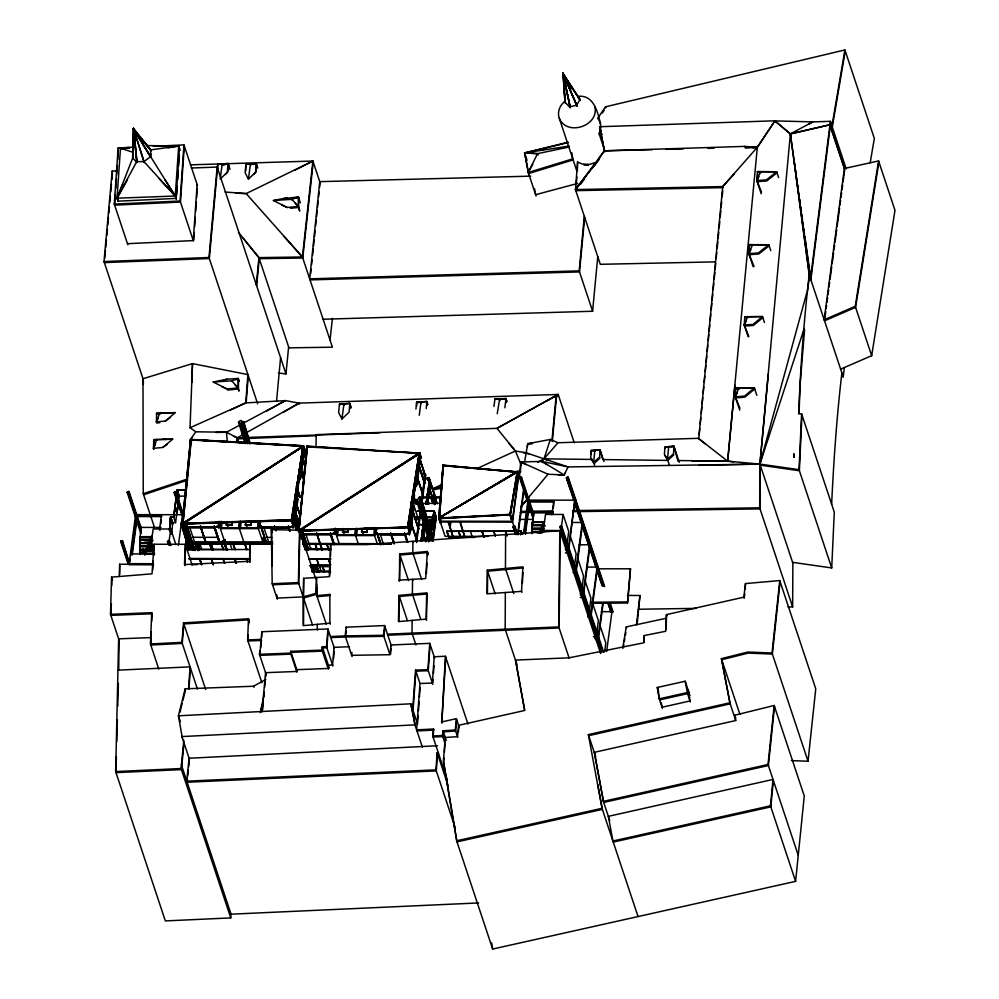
<?xml version="1.0" encoding="UTF-8"?>
<svg xmlns="http://www.w3.org/2000/svg" width="999" height="999" viewBox="0 0 999 999"><rect width="100%" height="100%" fill="white"/><g stroke="black" fill="none" stroke-linecap="round" stroke-linejoin="round"><path stroke-width="1.5" d="M179.42 148.177L176.049 198.401L118.032 201.174L117.033 198.189L132.667 158.042L133.429 128.384L150.712 149.875L150.612 156.643L175.25 196.016L176.398 199.463M433.691 525.611L433.703 516.333M433.828 525.324L433.828 517.594M434.028 525.861L434.028 519.68M434.34 526.698L434.353 517.432M434.94 525.224L434.94 517.494M435.152 504.133L434.965 497.402M435.264 523.926L435.277 517.744M435.289 503.833L435.289 497.652M438.698 518.256L439.435 518.256L438.698 518.256L443.094 465.272L439.473 518.256L438.748 518.256L440.896 523.239M440.634 523.326L438.873 518.044L510.114 514.323L510.102 515.047L517.182 471.715L517.894 471.903L439.123 517.957M191.471 548.276L191.496 544.043M192.083 548.276L192.095 544.055M192.32 546.878L192.332 544.055M192.432 544.055L192.42 548.276L198.888 543.668M505.344 592.519L505.169 629.208L516.995 664.722M600.674 653.583L559.815 530.731L505.606 534.615L505.457 568.468L513.823 593.631M787.974 607.005L792.644 606.93L759.677 507.817L759.902 464.085L790.371 133.903L774.874 120.804L599.575 126.723L604.657 151.873L599.924 127.785M792.644 606.93L792.869 563.186L759.902 464.085L768.331 374.038M478.633 902.934L230.956 914.185L230.757 917.906L165.347 920.916L115.659 771.565L118.656 638.848L150.699 637.587M118.744 669.705L119.006 639.909M238.524 379.508L238.449 388.973L227.422 390.06M298.726 198.002L298.639 207.467L290.384 208.279M412.137 620.379L412.013 633.129L415.946 644.967M521.553 591.358L522.877 566.845L487.287 570.167L487.062 593.831L521.553 591.358L521.903 592.419M487.425 593.418L487.649 571.228L523.226 567.907M569.105 658.004L558.766 626.922L559.815 530.731M560.164 531.793L559.128 627.984L387.849 635.214M409.665 532.155L407.829 526.773L407.817 527.46L298.788 530.307L298.788 531.031L407.954 527.385L419.867 453.134L307.105 446.178L298.826 530.694L407.854 527.172M315.996 446.953L316.183 434.652L496.99 428.346L558.166 394.455L574.25 442.807M408.254 527.172L407.542 526.997L408.079 527.372M158.204 418.119L156.406 421.953L156.556 413.411L175.212 412.624L165.534 420.954L156.406 421.953L156.756 423.014L159.803 422.689M277.322 599.15L272.203 583.741L271.278 529.67L299.525 530.169L298.389 582.567L312.562 625.187M299.887 531.231L298.738 583.628L272.552 584.802M192.133 565.009L185.24 544.293L154.021 544.243L152.023 573.826L111.563 577.135L110.489 614.323L119.356 640.971M111.376 603.808L110.852 615.384L152.06 613.761L151.761 621.216M111.751 585.726L111.913 578.196M116.371 756.58L116.021 772.627L181.418 769.605L184.016 742.844M427.497 555.556L427.684 552.547L400.025 555.044L399.45 581.243L399.662 553.983L427.335 551.485L428.309 554.445M399.013 595.392L398.439 621.603L426.098 619.118L426.461 620.179L427.035 593.968L426.673 592.907L399.013 595.392L407.38 620.554M398.826 621.116L399.363 596.453L427.035 593.968M426.098 619.118L426.673 592.907M249.762 543.556L249.7 562.375L249.762 543.556L272.952 543.956M137.1 162.675L132.667 158.042L133.429 128.384L139.423 136.975M133.067 157.617L133.367 145.754M117.383 719.804L116.771 741.408M117.77 706.131L118.394 683.341M505.606 534.615L366.758 544.617L330.644 544.555L329.283 576.685L303.684 578.309L303.147 596.903L303.221 625.661L329.907 623.176L330.257 624.238M303.571 625.212L303.684 578.309M326.311 624.275L316.021 593.331L316.483 577.484L316.795 595.654L329.845 594.43L330.194 595.491L317.145 596.715M316.671 584.303L316.383 594.393L303.509 597.964M133.029 153.284L133.354 142.857M191.895 382.23L192.495 363.611L247.939 374.588L245.729 402.909L230.507 410.027M443.131 465.734L443.219 465.059L443.156 465.784L517.519 472.102L443.219 465.109M438.886 517.981L517.32 471.553L438.886 517.981L517.557 471.553L528.096 503.546M799.075 413.386L800.049 385.364L804.57 329.583M831.63 504.358C833.728 460.527 836.737 416.608 841.882 373.027L843.206 376.898L844.367 367.669M119.256 576.398L119.705 564.235L153.197 564.285M119.718 574.425L119.705 564.235M177.135 490.334L185.689 490.072M185.24 544.293L184.49 564.572L249.338 561.301M184.84 565.634L185.602 545.354M271.666 543.643L186.014 543.568L271.641 543.506M300.612 530.781L307.005 550.024L307.205 548.701M417.495 511.101L420.492 510.789M440.759 497.614L419.056 497.465L440.746 497.302M424.4 475.099L424.6 473.676L424.862 475.474L425.724 474.837L424.675 474.488L418.881 455.469M435.801 519.892L429.408 519.767L435.789 519.58M422.427 540.721L431.068 534.727L434.265 511.013L423.439 510.864M434.752 497.415L434.777 496.503M435.052 498.314L435.127 496.128M446.89 531.368L521.091 531.218L521.928 534.49L521.128 531.281L446.753 531.231L448.863 537.325L446.928 531.093M132.667 158.042L133.429 138.474M155.332 444.48L153.434 448.339L153.784 439.635L172.665 439.21L162.725 447.465L153.434 448.339L153.796 449.4L153.784 439.635L172.665 439.21M379.67 432.817L237.225 437.812L226.461 432.242L195.841 431.793L190.035 427.734L192.495 363.611L142.994 378.733L143.257 493.706L154.508 527.522M158.829 669.143L150.449 643.98L151.698 612.699L110.489 614.323M151.349 631.643L150.812 645.042L182.255 643.406L183.878 623.963L248.851 619.855L248.664 624.375M261.9 682.841L247.627 639.922L248.501 618.793L183.529 622.901L181.905 642.345L197.44 689.048M248.227 634.939L247.977 640.983L261.626 640.446M329.707 576.211L330.157 565.509M330.544 556.331L330.644 544.555M189.972 451.448L190.509 439.398L195.841 431.793M666.196 629.308L666.47 614.622L743.855 597.165L745.479 583.566L779.744 580.581L815.758 688.823L808.029 761.25L791.408 760.589M792.582 562.337L831.717 567.944L799.025 469.667L801.598 413.886L798.676 413.886C800.486 367.432 803.858 320.929 809.19 274.762L790.371 133.903L774.912 120.891L757.329 147.278L722.702 186.576L698.688 439.385M801.947 414.947L799.375 470.741L760.251 465.147L760.027 508.878L573.239 511.688M831.717 567.944L834.29 512.15L801.598 413.886M133.342 138.549L132.68 152.223L120.492 148.189L117.033 198.189L118.357 201.011L117.033 198.189L122.752 184.228M756.842 395.304L754.382 387.924L735.726 388.236L735.314 396.865L739.722 410.139M594.892 450L593.668 462.487L590.721 457.617L591.196 450.561L600.012 449.7L599.637 457.08L593.668 462.487L594.642 465.422M265.684 541.87L224.738 541.845L224.85 539.71M263.861 538.598L263.237 543.244L225.187 543.181L225.299 541.033M522.402 583.229L522.976 572.502M427.335 551.485L425.674 578.533L399.101 580.182M426.386 573.588L427.035 563.074M445.754 657.317L441.758 723.076L445.404 656.256L434.203 656.743L432.355 683.029L419.992 683.516L416.633 729.869L433.529 729.008L433.391 734.253M591.358 454.445L591.196 450.561L600.012 449.7L603.908 461.426M666.92 615.684L666.47 614.622L665.709 631.268L644.243 635.551L643.768 642.819L569.043 657.817L515.447 660.089L524.625 710.489L458.566 725.336L457.517 736.675L445.267 737.487L443.369 761.325L456.655 840.808L492.669 949.05L795.604 881.355L804.27 795.991L774.163 705.481L734.789 715.222L735.739 720.541L594.255 752.347L603.359 801.373L609.79 820.703M644.218 642.419L644.243 635.551M744.779 323.326L744.592 326.086L753.371 325.449L762.861 317.657M118.032 201.174L118.232 198.127M176.698 194.892L177.322 185.764M177.722 179.683L178.346 170.542M178.646 165.984L179.37 155.332M152.685 570.217L153.322 560.864M153.734 554.645L154.021 544.243M444.018 757.979L443.718 762.387L457.018 841.87L602.385 809.377L597.814 784.702M444.405 752.097L445.005 743.281M770.753 250.587L768.818 244.755L749.412 244.63L748.813 253.609L753.184 266.745M778.621 177.622L776.673 171.753L757.442 171.641L756.842 180.557L761.226 193.769M757.692 174.188L757.192 181.618L766.695 180.956L777.022 172.815M127.822 244.743L114.286 204.083L118.119 147.977L128.834 147.477M115.372 194.53L114.648 205.145L180.457 202.06L184.291 145.954M115.784 188.474L116.408 179.37M116.721 174.825L117.333 165.722M117.757 159.653L118.369 150.562M135.777 131.843L133.791 129.445L136.738 161.613L117.033 198.189L175.25 196.016L178.696 146.004L146.94 145.579M193.369 240.846L180.107 200.999L183.941 144.892L153.334 146.329M197.115 184.49L193.282 240.597L127.46 243.681M193.744 240.135L194.256 232.555M194.668 226.498L195.292 217.395M195.704 211.326L196.328 202.235M196.641 197.677L197.265 188.586M188.599 688.111L190.06 666.87L118.382 670.129M188.948 689.173L190.422 667.931M432.817 684.39L427.909 669.642L429.757 643.356L434.665 658.104M430.107 644.417L428.259 670.704L415.896 671.191L413.049 710.489M432.817 682.542L433.042 679.445M433.466 673.264L434.016 665.534M455.119 827.484L435.951 769.854L437.162 752.697L438.249 752.647M412.699 709.427L415.547 670.129L427.909 669.642M417.545 723.201L418.106 715.471M418.444 710.838L419.118 701.573M419.455 696.94L420.117 687.662M328.346 669.168L322.003 650.099L322.252 646.803L326.473 646.64L332.929 666.058M301.885 539.223L302.235 535.851M303.234 537.35L302.884 541.97L302.747 535.714M303.221 542.245L303.446 539.16M169.53 529.27L170.692 516.62L169.98 529.245M169.443 530.731L170.729 516.658L172.952 523.588M169.768 530.719L170.729 516.658M171.816 533.553L172.652 522.689L175.587 522.564L179.121 496.128L184.803 496.128M190.871 439.398L303.296 445.779L303.609 446.341L190.846 439.697L303.334 445.829L305.095 451.161M190.946 439.273L190.884 439.997L303.334 446.078L190.559 439.61L191.284 439.61L183.017 523.738M271.653 543.818L186.076 543.668L186.338 539.323M186.601 539.435L186.076 543.668M186.363 543.668L186.788 539.298M188.399 546.565L188.162 549.562L250.274 549.5M188.699 547.464L188.474 550.299L186.264 543.381M246.191 402.472L248.289 375.649M303.234 446.266L303.271 446.553M419.43 453.221L421.291 458.116M307.105 446.178L307.08 446.965L307.13 446.278L419.68 453.471L299.026 531.031L419.692 453.396L298.901 530.906L306.768 446.453L307.48 446.578L298.901 530.869L419.418 452.922L298.614 530.432M443.094 465.272L438.873 518.356L509.952 514.747M439.173 518.394L443.181 465.397L517.544 471.803M439.423 518.356L443.394 465.309M519.492 477.41L520.691 461.925L541.982 461.426L568.119 466.933L759.902 464.085L799.025 469.667M520.329 472.277L520.929 464.535M150.837 153.784L150.612 156.643L143.956 161.613L136.738 161.613L133.429 128.384L150.612 156.643L133.791 129.445L136.938 161.164M276.548 401.361L280.582 357.704M296.915 672.152L290.572 653.084L290.709 651.311L322.003 650.099M595.267 162.687L589.497 164.36L582.317 164.011L577.597 162.063L575.449 189.598L600.299 264.31L715.097 261.875M576.273 184.54L576.873 176.898M577.36 170.779L577.597 162.063M230.757 917.906L181.069 768.543L183.804 740.234M225.412 174.488L227.347 172.228L228.072 163.549L217.707 164.236L217.295 168.431M227.822 171.84L228.421 164.598M255.582 172.29L256.293 163.611L245.929 164.311L245.105 172.677L248.439 179.133L255.582 172.29L253.646 174.55M256.056 171.903L256.643 164.673M339.797 405.207L339.448 404.145L349.812 403.446L349.088 412.137L341.945 418.981L338.624 412.512L339.448 404.145L349.812 403.446L351.273 407.842M349.812 408.853L350.162 404.508M426.223 408.641L426.81 401.511L416.62 402.21L415.934 409.066M426.935 405.419L427.16 402.572M326.473 646.64L327.947 628.97L261.8 631.73L259.802 655.369L290.921 654.145L291.059 652.372L322.365 651.161L322.602 647.864L326.823 647.702L328.309 630.032M333.554 658.703L334.166 651.348M107.38 229.495L106.831 235.514M107.78 225L108.441 217.482M143.357 384.465L143.344 379.795L104.008 261.538L112.188 171.091L116.746 170.916M104.77 258.079L105.457 250.562M105.732 247.552L106.418 240.022M108.854 212.962L109.39 206.918M109.803 202.385L110.352 196.341M110.764 191.808L111.438 184.253M111.851 179.72L112.4 173.664M257.655 403.796L208.978 257.492L217.158 167.045L191.308 168.044M266.271 674.837L259.44 654.308L259.877 651.261M261.975 711.862L265.559 672.677L296.678 671.453L296.815 669.68L328.122 668.456L328.359 665.159L332.58 664.997L334.066 647.34L349.513 646.728M262.6 709.914L263.286 702.372M263.836 696.34L264.26 691.82M264.673 687.3L265.222 681.268M265.634 676.748L265.909 673.738M457.742 737.362L455.294 729.994L456.343 718.656L441.396 722.015M456.693 719.717L455.644 731.056L443.394 731.855L442.769 736.6L433.054 737.037M458.391 732.067L458.916 726.398M556.118 396.016L551.96 440.559M552.31 441.62L556.48 397.078L558.516 395.517M323.127 319.243L592.607 311.251L579.158 270.854L584.315 216.246M584.665 217.307L579.52 271.915L310.04 279.907M592.607 311.251L597.752 256.656M691.932 460.914L727.647 461.163L757.329 147.278L774.912 120.891L812.736 121.89L830.394 121.341L846.165 168.781M808.029 761.25L772.027 653.009L779.744 580.581M677.846 460.539L727.647 461.163L734.939 385.289M770.466 805.806L773.014 779.445L608.341 816.345L612.911 841.021L770.466 805.806L795.604 881.355M773.363 780.506L770.816 806.867L613.261 842.082M182.243 523.738L190.509 439.61M182.305 523.613L190.572 439.498L191.421 442.207M182.63 523.738L190.821 439.448L191.483 441.795M182.854 523.613L191.121 439.498M256.293 284.678L258.928 257.63L238.486 232.33M256.643 285.739L259.278 258.691L302.759 258.029L313.236 162.113M278.396 372.977L285.989 373.938L288.624 346.903M298.788 530.307L298.788 530.993L306.768 446.453M307.317 446.453L298.564 530.906M699.138 434.752L699.737 428.571M700.187 423.938L700.786 417.757M701.236 413.124L701.835 406.955M702.122 403.858L702.722 397.677M703.171 393.044L703.771 386.875M704.22 382.242L704.819 376.061M705.269 371.428L705.868 365.247M706.168 362.162L706.768 355.981M707.205 351.348L707.804 345.167M708.254 340.534L708.853 334.365M709.153 331.268L709.752 325.1M710.202 320.467L710.801 314.285M711.251 309.653L711.837 303.471M712.137 300.387L712.737 294.205M713.186 289.573L713.786 283.391M714.235 278.758L714.834 272.59M715.134 269.493L715.734 263.324M716.171 258.691L716.77 252.51M717.22 247.877L717.819 241.696M718.119 238.611L718.718 232.43M719.168 227.797L719.767 221.616M720.217 216.983L720.803 210.814M721.103 207.717L721.703 201.536M722.152 196.903L722.752 190.734M780.094 581.643L772.377 654.07L748.201 653.096L721.74 659.727L730.194 703.87L588.711 735.664M217.507 168.107L209.34 258.554L104.358 262.6M217.794 168.094L217.707 164.236L228.072 163.549L230.032 169.443M245.729 170.954L245.929 164.311L256.293 163.611L257.767 168.044M260.664 647.814L261.263 641.808M261.701 637.3L261.8 631.73M416.695 406.006L416.62 402.21L426.81 401.511L427.797 404.47M679.258 462.337L673.9 446.253L668.706 446.615L667.444 459.328L669.392 465.172M591.808 603.309L627.509 602.996L630.506 568.793L597.752 568.818M627.509 602.996L630.506 568.793M774.163 705.481L768.031 764.472L798.139 854.994M774.512 706.543L768.393 765.534L603.708 802.434L594.617 753.408M187.387 779.183L187.063 782.242L436.301 770.916L437.512 753.758L438.598 753.708M187.7 776.123L188.336 770.004M188.649 766.945L189.286 760.826M310.677 273.726L311.151 269.106M311.626 264.473L312.113 259.852M312.587 255.22L313.224 249.051M313.549 245.966L314.185 239.785M314.51 236.701L315.147 230.532M315.622 225.911L316.258 219.73M316.583 216.646L317.22 210.477M317.532 207.392L318.182 201.224M318.656 196.591L319.131 191.97M319.618 187.337L320.092 182.705M219.455 521.64L218.544 527.572L218.781 521.515M218.257 527.522L219.018 521.466M218.544 527.572L218.856 524.687M218.781 527.522L219.305 521.515M259.091 527.472C259.927 528.696 260.826 519.942 259.703 521.715M259.253 527.597L260.002 521.54M259.528 527.647L259.84 524.762M259.777 527.597L260.289 521.59M292.757 527.534C296.154 512.587 291.271 529.245 293.494 527.534M292.919 527.647L294.118 521.765M293.194 527.697L293.956 521.653M301.523 531.306L301.074 534.477L300.999 531.306M300.799 534.428L301.236 531.256M301.074 534.477L301.386 531.593M313.311 571.703L313.836 567.27L314.523 567.395L314.061 571.703L313.786 567.395L314.523 567.395M313.474 571.828L314.086 567.22M313.911 570.441L314.46 567.519M334.353 534.24C335.627 535.676 333.441 530.257 334.977 528.483M334.603 534.19L335.214 528.434M334.877 534.24L335.502 528.483M334.977 534.49L335.652 528.608M375.449 534.552C376.061 535.139 377.073 527.322 375.961 528.546M375.587 534.265L376.198 528.496M375.724 534.602L376.486 528.558M408.953 534.49C414.473 492.819 409.103 531.743 409.64 534.615M409.115 534.615L409.627 528.608M409.253 534.328L410.489 522.802L409.39 534.665M517.307 471.628L518.831 476.885L519.443 476.673L517.782 471.69L510.389 514.847M517.694 472.24L443.144 465.497M243.144 238.311L258.928 257.63L288.936 347.852L332.417 347.19L302.41 256.968L312.887 161.051L190.522 164.835M330.045 340.047L332.405 318.394M294.156 514.597L295.567 504.458L294.68 516.146M294.156 516.146C293.681 511.101 295.954 509.927 294.68 510.177M294.73 516.021L294.93 510.127M294.43 516.196L295.204 510.177M352.06 656.568L345.179 635.888L346.141 627.185L384.615 625.561L391.496 646.241M346.178 631.143L345.529 636.95L383.866 636.338L384.977 626.623M351.96 652.409L351.636 655.319L389.985 654.707L391.084 644.979L429.657 643.356M411.501 517.395L411.763 511.426L410.626 523.151L411.763 511.413L410.814 517.27L411.563 517.27M411.401 517.145L410.626 523.151M418.731 528.896L413.012 511.813L418.369 528.971M424.825 483.254L419.105 466.171L424.463 483.329M389.91 654.482L383.516 635.277L384.615 625.561M390.497 654.37L391.121 648.826M294.78 510.427C297.927 483.141 297.839 507.504 295.329 504.507M295.067 510.489L297.215 493.344M295.304 510.439L295.854 504.507M410.976 517.395L411.763 511.426M421.166 539.572C423.988 524.925 420.317 542.544 421.903 539.572M421.328 539.697L423.476 522.552L422.115 533.728M421.603 539.747C422.689 536.101 422.602 522.527 423.913 522.752M421.853 539.697L422.402 533.778M504.87 407.779L505.944 398.539L494.942 398.976L493.956 406.418M505.931 402.672L506.293 399.6M295.429 504.77L296.691 493.344M412.187 505.856L411.913 511.788L413.124 500.249L412.137 505.993L412.874 505.993L412.137 505.993M412.05 511.463C415.184 481.943 415.884 483.429 418.968 459.54M411.913 511.788L413.411 500.312M412.15 511.725L412.712 505.856M421.965 534.04L422.777 528.109M422.49 534.04L423.064 528.159M447.09 779.245L432.704 735.976L433.529 729.008M636.463 624.75L639.972 595.504L627.484 595.429M637.1 624.537L639.972 595.504M744.755 593.693L744.205 598.226L743.855 597.165M745.291 589.16L745.479 583.566M296.266 497.777L296.778 493.618M296.241 498.838C296.179 503.971 300.2 463.586 298.027 488.149M296.378 499.213L297.365 493.481M412.287 506.118L412.887 500.312M422.639 528.434L423.476 522.564M423.164 528.434L423.751 522.614M830.306 125.812L810.876 279.695L809.19 274.762L843.206 376.898M296.628 493.481L297.64 487.812M297.24 492.32L298.389 482.417M297.302 493.631L297.927 487.874M413.499 500.586C416.783 487.212 410.502 500.287 413.561 500.449M413.261 500.649C412.375 497.777 415.709 489.56 414.335 489.435M248.439 179.133L250.362 164.448L250.712 165.509M341.945 418.981L343.881 404.295L344.23 405.357M419.243 415.297L420.954 402.297L421.303 403.359M444.867 742.906L442.42 735.539L443.044 730.793L455.294 729.994M129.308 562.137L135.652 514.647L182.492 514.722L178.396 545.367M129.87 561.663L130.282 558.603M130.682 555.531L131.294 550.936M131.918 546.341L132.318 543.281M132.73 540.222L133.342 535.626M133.754 532.554L134.365 527.959M134.778 524.9L135.389 520.304M131.868 553.946L137 515.496L161.401 515.534L161.751 516.595L137.35 516.558L132.218 555.007L131.868 553.946L154.733 553.983M139.848 539.997L139.96 536.913L150.699 536.925L150.587 540.009L139.848 539.997L141.096 527.41L160.976 527.435M140.659 533.516L141.096 527.41M149.038 543.306L139.848 543.294L139.96 540.209L153.047 540.322M139.848 543.294L139.96 540.209M149.038 546.603L139.623 545.953L139.947 543.506L149.151 543.518M139.835 546.59L139.947 543.506M145.966 549.9L139.823 549.887L139.947 546.79L150.762 546.703M139.823 549.887L139.947 546.79M145.954 553.184L139.61 552.547L139.935 550.087L146.066 550.099M139.823 553.184L139.935 550.087M142.57 551.635L142.982 548.563M144.98 551.81L144.855 554.895L144.98 551.81L152.647 551.823M152.36 548.951L146.229 548.938L146.116 552.022M152.073 546.066L147.477 546.066L147.365 549.15M148.102 544.63L147.989 547.714L148.102 544.63L151.174 544.63M150.275 541.321L150.599 538.873L150.812 539.51M151.523 538.449L151.848 536.001L152.06 536.638L139.86 536.7M154.296 554.944L150.999 545.029L153.147 528.971L170.717 528.995L175.886 544.58M159.553 529.383L161.401 515.534M159.902 530.444L160.315 527.36M160.727 524.288L161.338 519.667M169.156 540.684L170.717 528.995M179.42 497.027L177.198 490.109L173.863 516.733L170.692 517.02L173.664 516.958L176.985 490.197L185.739 490.247M173.826 516.82L177.31 490.197M177.66 510.252L178.247 505.844M189.947 526.71L189.81 527.722L214.211 527.772L214.261 526.548M194.942 550.399L195.904 543.369L197.427 547.714M196.054 543.331L195.205 550.524L196.216 543.369M225.187 543.181L220.329 528.571L221.303 521.253M219.018 540.821L218.893 541.833L214.123 527.497M222.19 521.94L221.416 527.734L238.499 527.759L239.273 521.965M232.305 521.553L231.793 525.362L226.436 525.349L226.598 522.277M226.436 525.349L226.935 521.54M224.738 541.845L225.05 539.522M227.572 527.971L227.959 525.074M231.793 525.362L231.955 522.29M240.334 521.278L239.36 528.608L243.768 541.883M241.221 521.965L240.447 527.759L257.517 527.797L258.491 520.554M248.476 521.053L251.161 521.053L250.824 525.387L245.454 525.387L245.617 522.315M245.454 525.387L245.966 521.578M246.603 527.996L246.99 525.099M250.824 525.387L251.161 521.053M264.023 537.387L263.237 543.244L258.379 528.646L259.166 522.777M264.023 526.573L263.973 527.859L288.374 527.897L288.511 526.885M263.386 537.524L262.799 541.908L263.424 537.262M264.186 537.849L263.574 542.457L264.385 542.619L264.797 539.547M288.424 526.685L289.273 530.631M295.155 517.794L297.59 499.537A5.495 4.545 -18.4 0 0 295.879 495.766M295.367 518.431L297.802 500.174A5.495 4.545 -18.4 0 0 294.693 495.741M306.144 533.678L306.006 534.69L330.407 534.727L330.544 533.716M306.643 550.287L307.055 547.215M310.826 547.739L310.689 548.763L305.919 534.428M312.587 572.202L313.399 566.121M313.411 568.269L313.811 565.234M316.533 572.177L316.945 569.105M317.12 568.693L316.708 571.765L318.231 571.765M319.668 565.534L319.53 566.545L330.207 566.57M339.473 544.38L336.526 535.539L337.3 529.682M338.386 528.896L337.612 534.69L354.682 534.727L355.457 528.921M348.501 528.521L347.989 532.317L342.632 532.305L342.794 529.245M342.632 532.305L343.132 528.508M343.768 534.927L344.156 532.03M347.989 532.317L348.151 529.258M356.531 528.246L355.557 535.564L358.491 544.418M357.417 528.933L356.643 534.727L373.713 534.752L374.687 527.509M364.672 528.009L367.357 528.021L367.02 532.355L361.65 532.342L361.813 529.283M361.65 532.342L362.162 528.546M362.799 534.964L363.186 532.067M367.02 532.355L367.357 528.021M377.522 544.455L374.575 535.601L375.162 531.206M380.219 533.541L383.416 544.58M404.607 533.578L406.868 541.758M404.707 533.841L404.57 534.852L380.169 534.815M418.306 520.304L418.718 517.232M416.021 541.433L416.433 538.361M424.026 481.568L424.438 478.496M416.133 541.246L418.768 521.466A5.495 4.545 -18.4 0 0 417.058 517.707M417.345 518.294L419.83 518.144L419.992 512.312M416.458 540.434L417.682 531.218M418.094 528.159L419.53 517.407M421.578 502.06L423.626 486.713M424.038 483.641L425.274 474.425L423.751 474.425M416.571 542.569L420.192 516.283M422.028 502.472L425.724 474.837M422.515 540.971L424.138 528.808A5.495 4.545 -18.4 0 0 419.393 524.15M427.385 504.458L430.232 483.166A5.495 4.545 -18.4 0 0 425.487 478.509M422.927 540.084L424.35 529.445A5.495 4.545 -18.4 0 0 422.639 525.674M427.797 503.583L430.444 483.803A5.495 4.545 -18.4 0 0 427.322 479.37M430.144 536.126L431.543 525.599L427.859 525.374A5.495 4.545 -18.4 0 0 432.167 520.954L432.779 516.396M434.403 504.22L435.214 498.139A5.495 4.545 -18.4 0 0 434.553 495.404M431.93 524.363L432.542 519.755M435.002 501.336L435.614 496.728L434.103 496.728M431.093 534.727L433.916 510.889M435.04 504.033L435.614 496.728M435.252 503.284L436.063 497.14M432.817 540.559L435.976 516.845L416.708 516.82M433.504 538.498L435.089 526.648M435.489 523.676L436.088 519.23M488.111 536.388L445.092 536.313L440.059 521.178L440.459 518.181M440.522 520.479L440.921 517.47M450.112 527.947L450.936 521.79M513.961 526.398L512.275 521.303L518.481 474.812M518.743 475.611L512.537 522.102L440.322 521.977M517.707 533.429L523.513 489.947M517.045 531.555L518.019 534.477L523.863 491.008M520.479 534.49L520.916 531.356M520.566 534.577L521.128 531.281L522.265 534.365M520.741 534.615L521.228 531.356M523.513 533.803L528.009 500.099L574.85 500.187L568.868 548.726M524.475 530.269L524.887 527.21M525.499 522.614L525.911 519.542M526.323 516.483L526.935 511.888M527.547 507.292L527.959 504.233M525.049 533.254L529.37 500.949L553.758 500.986L554.108 502.047L529.72 502.01L525.399 534.315M532.542 523.001L533.466 512.862L553.334 512.899M532.005 524.812L532.33 522.365L543.056 522.377L542.944 525.474L532.005 524.812L542.732 524.837M532.217 525.449L533.728 513.661M544.155 528.646L532.205 528.746L532.317 525.661L545.404 525.774M531.518 532.917L532.917 522.415M539.86 532.055L532.192 532.042L532.317 528.958L541.508 528.971M532.205 528.746L532.317 525.661M531.78 533.703L532.38 529.208M532.192 532.042L532.317 528.958M540.134 532.529L540.459 530.082L543.531 530.082M541.383 529.657L541.72 527.21L541.595 530.294M542.007 528.221L542.345 525.774L542.557 526.411M542.944 525.474L543.269 523.014M543.269 525.349L543.593 522.889L543.806 523.526M551.91 514.835L553.758 500.986M552.472 514.36L552.884 511.276M553.296 508.204L553.908 503.596M561.313 527.597L563.074 514.46L545.504 514.423L543.369 530.481L560.926 530.519M566.97 544.592L568.731 531.443L563.074 514.46M568.506 547.664L574.85 500.187M574.587 565.422L576.148 553.746L570.491 536.763M575.923 569.967L582.267 522.477L571.69 522.465M575.761 575.112L582.629 523.538M582.005 587.724L583.566 576.048L577.909 559.053M583.341 592.27L589.685 544.78M583.703 593.331L590.047 545.841M589.223 611.488L590.983 598.351L585.327 581.356M590.771 614.572L597.115 567.082L586.538 567.07M590.596 619.717L597.464 568.144M596.84 632.33L598.401 620.654L592.744 603.658M602.684 603.171L597.976 638.398L594.954 638.398M598.014 642.02L603.246 602.697M604.645 651.71L605.819 642.944L600.162 625.961M606.63 651.51L611.95 611.688L601.373 611.663M825.748 311.576L824.512 320.829L855.594 307.367L878.92 162M826.173 308.491L826.585 305.394M826.997 302.31L827.609 297.677M828.021 294.593L828.646 289.96M829.058 286.875L829.669 282.242M830.082 279.158L831.73 266.808M832.142 263.724L833.591 252.909M834.003 249.825L834.627 245.192M835.039 242.108L836.687 229.758M837.1 226.673L839.572 208.142M839.984 205.057L840.596 200.424M841.008 197.34L841.633 192.707M842.045 189.623L842.669 184.99M843.081 181.905L844.729 169.555L829.794 124.663L830.394 121.341M297.927 487.874L298.664 482.48M414.16 493.831C413.836 489.935 418.706 472.127 416.62 473.801M414.123 494.83L414.335 489.435M807.017 294.28L809.54 275.824L794.405 162.525M527.335 446.59L527.747 443.693L550.324 439.46L557.991 442.744L698.338 438.311L727.647 461.163L733.578 461.888M298.239 482.767C298.813 469.13 300.786 483.191 298.139 482.467M298.389 482.405L303.221 451.236M298.514 482.829L299.425 477.147M414.96 489.735L415.621 484.103M524.7 461.451L527.747 443.693L532.205 443.556L527.747 443.693M299.588 477.297L298.838 477.297L299.488 473.201M299.275 477.51L299.862 473.576M299.525 477.447C299.862 472.415 301.074 462.212 301.923 461.85M415.784 484.253C415.397 475.499 423.738 440.422 417.507 468.494M415.721 484.415L416.408 478.846M425.774 503.933C427.235 501.273 428.534 482.742 426.848 501.461M425.924 504.083L426.473 501.086M426.211 504.158C435.514 443.281 424.3 518.756 429.033 483.291M426.448 504.083L427.56 495.954M300.262 470.966L301.686 461.913M299.625 472.04L300.362 472.04L301.024 466.683M416.496 479.158L417.207 473.651M426.323 501.461C433.466 459.478 424.612 519.38 427.859 490.796M184.091 523.776L291.983 520.379L303.221 445.929L291.271 520.204C291.021 523.201 294.468 525.249 292.982 525.199M303.521 446.004L291.696 520.591L302.959 446.004M291.658 520.204L303.084 445.829L183.729 522.627M407.467 527.172L419.155 452.959L419.867 453.134L419.155 452.959M407.629 527.335L419.418 452.897M407.929 527.41L419.28 452.797M408.179 527.335L419.705 452.959L421.416 457.917M301.111 467.008L303.509 451.311M417.058 474.026L419.705 458.266M427.41 496.341L428.384 490.796M855.244 306.306L878.571 160.939L844.367 168.494L824.163 319.767L855.244 306.306L871.677 355.681L840.596 369.155M871.677 355.681L894.992 210.327L878.571 160.939M427.947 491.121L429.308 481.843M428.221 491.183L430.045 480.569M304.608 451.161L303.084 445.829M419.13 461.213L419.855 458.429M497.227 413.723L499.562 399.538L505.944 398.539L506.93 401.486M622.714 648.151L626.261 626.91L666.308 618.244M623.314 647.702L623.826 644.667M624.325 641.62L624.837 638.586M625.349 635.551L625.849 632.517M831.942 126.011L844.904 49.95L605.531 106.806L597.689 118.282C601.198 122.565 601.635 128.559 598.988 133.391L604.882 151.086M832.292 127.073L845.254 51.011M870.191 162.775L874.337 138.436L844.904 49.95M510.327 514.46C513.723 528.596 510.077 511.088 509.79 514.872L517.445 471.64L439.023 518.044M510.127 514.922L517.507 471.903M830.144 125.724L830.743 122.402M236.401 442.257L237.225 437.812L242.607 434.802M237.025 441.833L237.575 438.873L243.768 438.623M423.289 495.217L417.657 478.284M417.195 540.859L411.563 523.926M433.191 517.557L432.779 516.458M265.809 679.432L253.546 686.238L185.177 688.823L178.434 715.808L182.243 737.637M179.907 712.374L182.155 703.371M182.904 700.374L185.152 691.383M264.061 695.491L260.314 712.649M260.689 711.188L262.924 702.409M806.655 293.219L759.902 464.085L699.2 465.322M766.82 441.158L768.044 436.663M177.185 490.509L179.246 496.241M419.268 497.677L421.316 503.421L419.405 497.34M417.457 511.201L420.504 511.113M429.607 519.992L435.814 519.73M423.451 511.188L434.265 511.013M446.953 531.543L449.188 538.061M804.22 328.509L759.902 464.085L727.647 461.163M184.191 523.688L291.983 520.379M156.406 421.953L159.653 413.211L175.212 412.624M206.231 543.144L200.424 526.136L205.782 543.281M153.434 448.339L156.868 439.56M302.984 451.311L303.659 451.473M302.759 456.73L302.235 456.73M418.956 463.698L418.431 463.698M430.194 480.731L429.77 480.507M429.295 486.001L428.771 486.001M750.848 249.713L748.813 253.609L758.391 252.934L768.818 244.755L752.534 244.755L748.813 253.609L754.083 266.521M306.193 549.875L308.329 549.875M218.107 527.41L218.843 527.41M300.637 534.303L301.373 534.303M536.076 195.954L528.271 172.502L537.512 153.659L569.492 146.928M746.078 321.341L744.243 325.025L748.164 336.8M737.2 393.044L735.314 396.865L739.947 408.304M558.379 475.049L564.085 474.9L568.119 466.933L525.961 452.747L515.397 451.011L477.385 468.369M298.439 530.694L299.163 530.819M758.853 176.686L756.842 180.557L761.55 192.108M571.79 152.735L572.764 158.829L528.271 172.502L532.704 164.298M564.997 102.248L563.249 74.238L577.122 106.306L576.76 105.245L579.919 99.463L562.899 73.177L564.997 102.248L570.379 107.817L563.249 74.238L579.919 99.463L578.109 97.427M117.033 198.189L127.435 179.783M127.16 492.345L128.359 491.421L129.308 492.345L128.109 493.269L127.16 492.345L135.502 517.432M120.617 541.358L122.527 540.709L122.353 542.02L120.617 541.358L128.259 564.323L129.77 564.323L122.527 540.709M128.434 562.999L128.259 564.323M174.001 492.42L175.924 491.77L175.749 493.081L174.001 492.42L182.367 515.659L183.167 515.384L175.749 493.081M175.2 506.593L177.135 512.425M170.404 518.219L172.527 524.225L170.754 518.094M175.562 522.739L173.664 516.958M169.63 528.346L171.616 534.303M181.818 514.073L181.643 515.384M167.457 541.446L168.644 540.509L169.593 541.446L168.406 542.37L167.457 541.446L168.606 544.892M186.388 525.911L192.02 542.844M192.482 542.682L186.838 525.749M200.012 549.537L197.964 543.406M199.463 558.791L201.398 564.635M209.465 543.593L211.451 549.55M220.092 542.981L214.485 526.173M211.164 558.816L213.112 564.647M221.166 543.618L223.289 549.625L221.516 543.493M222.952 558.716L224.513 563.386M232.879 543.631L235.14 549.6L232.954 543.518M234.59 558.853L236.089 563.349M303.634 446.166L184.141 523.226L291.633 519.817M244.668 543.531L246.703 549.662L244.98 543.656M307.442 446.578L306.755 446.565M260.552 526.036L266.483 543.056L261.001 525.874M302.635 459.428L305.057 466.733M301.011 471.478L304.395 481.63M274.3 526.473L275.312 529.495M296.528 505.069L300.387 516.658M291.571 520.292L291.396 520.417M307.005 550.024L300.836 531.006M300.15 535.689L300.761 535.476L299.101 530.481M302.585 532.867L308.516 549.887L303.034 532.717M316.433 533.154L322.14 550.312M317.183 549.612L315.197 543.656M330.232 533.291L333.604 543.456M316.633 558.878L318.669 564.997M326.561 543.793L328.671 549.8L326.91 543.681M322.265 566.071L324.388 572.09L322.615 565.958M328.334 558.891L330.382 565.022M420.804 458.116L419.518 452.834L419.468 453.521M419.83 453.134L307.055 446.915M376.748 532.991L380.607 544.58M390.497 533.441L393.881 543.593M427.21 477.784L428.171 480.644M428.696 477.772L437.262 503.721M416.221 503.496L413.786 496.203M429.27 488.548L434.627 504.632M404.483 533.266L407.467 542.207M427.547 500.749L428.559 503.758M430.844 497.365L432.879 503.484M424.388 516.945L422.964 512.325M433.454 514.323L435.502 520.442L433.728 514.323M423.164 534.178L425.499 541.633M436.176 516.845L434.19 510.889M432.03 524.575L434.14 530.594L432.38 524.463M431.668 525.724L429.645 519.717M427.01 537.25L428.471 541.633M429.545 533.291L431.531 539.248M430.744 534.802L434.066 510.814M432.929 540.684L430.894 534.552L421.041 541.283M458.454 531.343L460.439 537.3M481.88 531.381L483.866 537.337M519.93 477.147L520.467 478.733L521.665 477.797L519.93 477.147L527.884 501.036L529.083 500.099L528.134 499.175M493.656 531.281L495.217 535.951M511.863 519.655L509.79 514.872M505.369 531.306L506.83 535.676M512.974 526.823L514.173 525.886L515.122 526.823L513.923 527.747L512.974 526.823L515.521 534.44M566.358 477.884L568.281 477.222L567.307 478.808L566.358 477.884L574.725 501.111L575.923 500.187L574.974 499.25M559.815 526.898L561.013 525.973L561.962 526.898L560.764 527.834L559.815 526.898L601.548 652.335M581.193 522.477L582.392 521.553L583.341 522.489L581.43 523.139L574.712 502.972M567.632 548.538L568.181 550.124L569.155 548.538M589.81 543.856L590.359 545.442L588.848 545.442L589.023 544.118M575.049 570.841L574.875 572.152L576.398 572.152L575.849 570.566M596.041 567.082L597.227 566.158L598.176 567.082L596.266 567.744L589.547 547.564M589.885 615.446L589.71 616.758L591.233 616.758L590.684 615.172M610.876 611.675L612.075 610.751L613.024 611.688L611.101 612.337L608.091 603.321M597.302 637.737L597.127 639.06L598.651 639.06L598.101 637.474M442.844 465.309L443.568 465.397M238.499 422.04L240.572 420.467L242.208 422.077L240.135 423.651L238.499 422.04L245.042 443.681M242.745 422.065L243.818 422.065L242.745 422.065L249.013 442.894M181.031 523.389L183.117 521.803L184.753 523.414L182.68 524.999L181.031 523.389L186.313 540.958M185.29 523.401L186.363 523.414L185.29 523.401L193.307 550.099M292.22 517.095L294.855 517.12L295.155 514.872L292.532 514.847L291.833 515.971L296.179 530.282M296.079 515.984C297.814 514.76 296.228 523.439 299.275 526.56M416.446 500.112L418.519 498.538L420.167 500.149L418.082 501.735L416.446 500.112L428.708 540.796M420.691 500.137L421.765 500.149L420.691 500.137L433.116 541.47M521.041 462.987L520.691 461.925L548.026 474.263L564.085 474.9L565.546 472.602M598.401 159.715L604.308 150.812L744.742 146.391L757.329 147.278L753.021 147.977M602.397 112.962L604.133 110.414M580.456 184.403L584.178 179.408M594.417 165.634L599.075 159.378M589.585 171.353L575.449 189.598L722.702 186.576L734.015 174.213M591.47 168.918L599 159.178M586.538 175.337L575.449 189.598L604.308 150.812L652.272 149.675M588.386 172.964L595.779 163.449M520.754 506.818L548.026 474.263M190.509 439.398L192.407 437.225M557.991 442.744L544.018 458.828L541.982 461.426L542.332 462.487M520.916 506.805L529.058 497.477M564.073 101.935C559.665 105.944 557.13 112.35 559.24 118.169L576.947 171.403M227.347 172.228L220.205 179.058L222.14 164.385L222.49 165.447L228.072 163.549L229.221 168.019M673.863 454.82L667.794 460.389L664.785 455.369M599.987 458.141L594.018 463.548L591.083 458.678M754.745 388.986L744.867 397.127L735.664 397.927M769.168 245.816L758.753 253.996L749.163 254.67L749.412 244.63L752.534 244.755M165.534 420.954L170.554 417.332M162.725 447.465L167.308 444.268M193.756 547.39L197.59 544.705M191.483 549.275L199.151 543.918M192.72 548.726L197.827 545.154M193.119 548.863L199.513 544.393M193.069 549.2L200.749 543.843M192.083 550.199L201.024 543.943M193.344 549.45L201.011 544.093M422.502 540.784L430.994 534.865M183.841 522.852L303.384 446.203L184.016 523.101M184.041 522.927L303.384 446.203M808.853 124.201L812.736 121.89L790.371 133.903L810.514 278.634L829.957 124.75L790.371 133.903L829.957 124.75L844.592 168.744M283.092 412.45L299.151 403.121L558.166 394.455L547.352 400.674M295.954 198.326L298.364 196.94L300.337 202.847M235.752 379.832L238.174 378.446L239.136 381.356M245.304 433.291L299.151 403.121L299.513 404.183M266.308 411.251L285.377 400.611L299.151 403.121M558.166 394.455L496.99 428.346L515.397 451.011L521.128 464.685M537.587 462.362L544.018 458.828L592.257 459.44M215.859 432.455L226.461 432.242L240.16 424.887M242.894 423.414L285.377 400.611L245.729 402.909L190.035 427.734M294.905 170.155L312.887 161.051L320.267 183.229M312.887 161.051L246.154 193.581L235.702 193.169M441.483 487.162L432.33 488.923L442.195 484.428M213.212 382.005L227.048 379.22L238.174 378.446L238.087 387.899L238.911 390.884L238.087 387.899L227.073 388.986L213.212 382.005L231.78 380.844L238.174 378.446L238.898 381.443M253.496 164.56L256.293 163.611M304.832 451.248L303.321 445.879M503.533 399.363L505.944 398.539L506.655 401.523M172.627 522.852L170.592 516.733M246.516 558.703L247.59 561.913M303.184 543.868L304.77 548.301M308.391 549.862L302.685 532.717M472.277 537.375L470.517 531.243M583.266 592.869L582.292 594.455L583.816 594.455L583.99 593.144M143.257 493.706L187.3 479.045M143.606 494.767L187.662 480.107M573.114 159.89L528.621 173.564L524.937 154.008M671.478 446.965L673.9 446.253L678.046 461.163M284.253 198.564L298.364 196.94L299.088 199.925M224.051 380.07L227.048 379.22M316.021 593.331L303.147 596.903L276.973 598.089L276.923 594.992M577.672 183.416L535.651 194.693L534.615 188.973M735.676 720.366L729.844 702.809L721.39 658.666L747.851 652.035L772.027 653.009M528.271 172.502L524.587 152.947L567.994 142.233M541.408 149.95L544.393 149.201M224.812 542.557L225.512 542.382M435.189 497.727L435.889 497.564M527.047 160.34L524.587 152.947L568.443 142.532M638.036 916.558L602.022 808.316L588.361 734.602L729.844 702.809M571.478 87.75L562.899 73.177L570.017 106.756L576.76 105.245L562.899 73.177L564.073 79.208M662.424 708.291L659.278 698.838L657.28 687.487L685.189 681.231L689.934 695.466M659.278 698.838L687.2 692.594L690.346 702.035M603.359 801.373L768.031 764.485M456.655 840.808L602.022 808.316M432.33 488.923L441.446 487.05M514.323 472.028L520.392 470.779M432.692 489.985L441.795 488.111M517.707 472.465L520.754 471.84L517.682 472.402M299.762 210.839L298.289 206.406L287.275 207.48L273.401 200.512L287.25 197.715M167.957 147.914L178.696 146.004L180.17 150.437M537.874 154.72L537.512 153.659L524.587 152.947L569.03 146.054M299.638 496.328L301.323 496.103M415.834 503.296L417.52 503.071M668.706 446.615L664.909 447.115L664.435 454.308L667.444 459.328L673.513 453.758L673.9 446.253L664.909 447.115L665.272 448.176M120.842 149.251L120.492 148.189L133.854 146.99M757.329 147.278L745.491 148.089L744.742 146.391M156.918 414.473L156.556 413.411L159.653 413.211L160.015 414.273M273.401 200.512L291.97 199.338L298.364 196.94L298.289 206.406L299.513 210.851M416.895 516.97L419.393 516.82M150.449 643.98L181.905 642.345M417.594 724.175L410.826 703.808L178.434 715.808L180.407 721.728M439.085 518.256L510.177 514.572M510.164 514.872L439.273 518.593M422.352 747.065L414.972 724.874L181.893 736.575L189.448 759.302M416.983 730.931L433.891 730.082M437.525 745.754L189.098 758.241L186.713 781.181L435.951 769.854M114.286 204.083L180.107 200.999M115.659 771.565L181.069 768.543M272.203 583.741L298.389 582.567M432.704 735.976L442.42 735.539M302.485 450.074L307.13 449.875M330.469 636.538L345.929 635.876M387.487 634.153L558.766 626.922M330.819 637.599L346.278 636.95M246.865 438.511L316.533 435.714M170.667 516.895L173.689 516.845M208.978 257.492L104.008 261.538M247.627 639.922L261.276 639.385M259.44 654.308L290.572 653.084M123.277 149.313L120.492 148.189L129.683 147.84M169.505 146.341L178.696 146.004L179.358 149.038M599.338 134.453L602.447 134.353M184.091 523.476L291.708 519.867M184.141 524.025L291.696 520.591M298.738 530.481L407.954 527.072M298.863 531.081L407.892 527.559M579.158 270.854L309.678 278.846L319.742 181.643L530.731 176.136M120.492 148.189L129.57 147.914M575.799 190.659L723.051 187.637M735.726 388.236L754.382 387.924L744.505 396.066L735.314 396.865L738.736 388.161L739.098 389.223L735.726 388.236L736.076 389.298M666.196 149.338L683.216 148.938M707.966 148.339L714.16 148.202M160.739 146.341L178.696 146.004L150.712 149.875L137.775 134.253M258.928 257.63L302.41 256.968L246.154 193.581L225.012 192.02M521.528 511.401L552.647 510.939M572.889 510.626L759.677 507.817M520.317 512.487L553.009 512M638.548 609.24L696.141 608.379M345.179 635.888L383.516 635.277M591.458 602.247L627.147 601.935M295.242 496.316L302.322 496.328M419.205 497.514L440.771 497.44M412.899 503.284L418.519 503.296M439.597 503.334L421.178 503.471M417.407 511.038L420.517 510.939M423.439 511.038L434.09 510.964L435.964 517.02M419.692 517.719L422.702 517.732M425.724 517.732L436.276 517.757M417.145 518.144L419.83 518.144M519.492 519.393L533.316 519.418M440.059 521.178L512.275 521.303M532.217 522.152L544.455 522.177L544.218 521.453M226.249 524.812L231.618 524.825M245.279 524.85L250.649 524.862M427.522 525.599L434.627 525.611M531.992 528.109L541.196 528.121M220.329 528.571L258.379 528.646M543.743 530.719L540.459 530.082M531.98 531.406L541.183 531.418M544.443 531.53L539.835 531.518L540.047 532.155M342.445 531.78L347.814 531.793M361.476 531.818L366.845 531.818M539.972 532.267L532.305 532.255L532.517 532.892M537.112 532.892L540.184 532.904M539.21 532.954L542.282 532.954M429.27 533.166L433.891 533.104M429.27 533.341L433.916 533.241M429.283 533.478L433.903 533.416M336.526 535.539L374.575 535.601M448.888 537.162L473.601 537.2M448.526 537.375L474.637 537.425M192.994 537.287L217.382 537.325M267.158 537.412L271.728 537.425M140.122 537.499L152.347 537.524M427.048 539.123L429.732 539.123M139.635 539.36L150.374 539.373M144.768 540.846L150.899 540.859L150.687 540.222M152.422 541.758L149.35 541.745L149.238 544.842M272.64 541.933L268.169 541.92A5.495 4.545 -18.4 0 1 263.486 538.698M190.859 542.27L193.968 542.282M221.965 542.332L225.075 542.332M139.635 542.657L148.826 542.669M271.591 543.256L268.606 543.256A5.495 4.545 -18.4 0 1 263.936 540.034M151.798 543.194L148.726 543.181L152.01 543.831M302.647 543.531L391.171 543.706M302.622 543.631L391.183 543.856M302.61 543.806L391.096 543.956M250.05 544.03L190.934 543.931L250.237 544.18M309.19 544.243L330.532 544.28M579.108 544.767L588.174 544.78M150.999 545.029L153.933 545.029M139.623 545.953L148.826 545.966M152.984 547.514L146.853 547.502L147.065 548.139M331.094 548.788L310.202 548.763A5.495 4.545 -18.4 0 1 305.519 545.541M565.284 549.2L568.306 549.2M139.61 549.25L145.754 549.263M304.608 549.587L330.994 549.637M201.761 549.438L226.161 549.487M565.634 550.262L568.656 550.262M153.272 550.387L145.604 550.374L145.817 551.011M140.147 550.724L146.279 550.736M565.422 552.809L568.344 552.809M139.61 552.547L145.742 552.547M146.066 553.396L139.935 553.384L140.147 554.02M144.655 554.258L153.846 554.27M189.211 558.553L249.762 558.653M330.519 558.791L308.778 558.753L330.569 558.965M189.173 558.653L249.825 558.828M189.173 558.828L249.812 559.003M308.741 559.028L330.569 559.14M189.223 559.003L249.787 559.103M308.791 559.203L330.532 559.24M129.108 563.661L153.284 563.711M191.159 564.61L197.365 564.622M310.726 564.822L330.919 564.86M129.458 564.722L153.634 564.772M309.478 565.721L330.244 565.859M311.588 565.933L330.307 566.033M311.588 566.108L330.294 566.208M330.269 566.308L311.638 566.283L312.387 569.18M330.182 571.078L320.542 571.066A5.495 4.545 -18.4 0 1 315.796 566.408M312.025 571.89L330.644 571.928M573.051 572.552L576.073 572.564L575.724 571.503M580.119 593.793L583.141 593.806M580.469 594.855L583.491 594.867M580.257 597.414L583.179 597.414M587.537 616.096L590.559 616.096M587.887 617.157L590.909 617.157M593.331 636.7L596.253 636.713M595.317 639.46L598.339 639.46M181.368 764.822L231.056 914.185M603.146 459.577L666.957 460.402M757.791 172.702L757.442 171.641L776.673 171.753L766.345 179.895L756.842 180.557L760.514 171.753L760.876 172.815M584.115 165.147L588.411 165.359M524.587 152.947L537.712 153.621L538.061 154.683M578.858 96.279C594.13 95.03 597.827 112.937 600.624 124.051M523.039 452.559L528.796 453.846M165.797 412.737L168.594 413.012M163.162 439.098L165.984 439.435M494.942 398.976L499.562 399.538L499.912 400.587M591.196 450.561L595.242 451.061M416.62 402.21L418.968 402.784M156.556 413.411L158.866 413.986M757.442 171.641L759.727 172.427M749.412 244.63L751.735 245.417M546.89 459.915L544.018 458.828L550.324 439.46L550.674 440.522M527.884 501.036L526.935 500.099M297.864 525.536L295.192 516.895L298.052 525.474M178.971 496.241L177.048 490.372M176.786 512.549L174.875 506.468M129.233 562.737L130.182 563.661M233.316 436.126L237.225 437.812L238.699 442.245M281.868 205.12L287.275 207.48M221.666 386.625L227.073 388.986M520.691 461.925L526.236 464.597M564.085 474.9L541.982 461.426L546.977 464.66M698.338 438.311L705.456 444.056M235.115 384.902L238.087 387.899L231.78 380.844M295.304 203.409L298.289 206.406L291.97 199.338L292.332 200.399M158.741 178.234L175.25 196.016L164.723 179.408M150.187 156.418L133.791 129.445L135.577 131.918L133.791 129.445L143.956 161.613L175.25 196.016M283.778 236.201L302.41 256.968M508.741 443.057L515.397 451.011M137.625 134.216L151.061 150.936M318.918 571.903L317.183 566.445M137.363 134.403L139.161 136.888M141.146 139.423L142.857 141.883M133.791 129.445L135.502 131.893M137.213 134.353L138.923 136.813M563.911 83.416L563.249 74.238L580.269 100.524M564.06 78.546L563.249 74.238L565.521 78.009M567.045 80.532L572.352 89.348M570.017 106.756L563.249 74.238L566.371 79.533M567.932 82.193L569.492 84.84M559.24 118.169C566.895 136.975 599.862 125.724 594.717 106.294M563.249 74.238L576.76 105.245M748.85 336.476L744.243 325.025L744.792 316.745L762.499 316.583L764.46 322.477M512 519.443L511.388 519.655M223.501 549.45L221.391 543.444M774.874 120.804L775.236 121.866M747.901 317.657L747.552 316.596L744.243 325.025L753.021 324.388L762.499 316.583L744.792 316.745L745.142 317.807M605.531 106.806L605.881 107.867M599.575 126.723L601.036 131.106M562.899 73.177L563.873 76.136M721.39 658.666L739.884 714.26M734.789 715.222L735.764 718.144M657.28 687.487L658.753 691.92M626.261 626.91L626.61 627.971M568.281 477.222L604.67 586.6M610.014 602.659L613.024 611.688M567.557 476.948L603.808 585.864M609.365 602.584L612.612 612.337M566.77 477.222L603.009 586.126M608.491 602.659L611.825 612.612M566.583 478.533L574.013 500.836M574.937 503.621L581.43 523.139M581.893 524.537L596.266 567.744M597.19 570.529L602.285 585.851M607.854 602.584L611.101 612.337M582.592 526.66L588.623 544.78M597.427 571.266L602.06 585.202M561.738 526.248L603.683 652.335M561.013 525.973L602.822 651.598M560.214 526.236L602.022 651.872M543.181 524.962L542.969 524.325L542.844 527.422M541.296 529.283L541.096 528.646L540.971 531.73M521.441 477.147L533.728 514.035M520.716 476.873L528.683 500.761M529.145 502.16L533.791 516.096M528.821 503.821L532.991 516.358M529.02 506.331L533.191 518.881M517.295 471.69L519.055 476.973M588.361 734.602L595.716 756.718M518.369 534.365L517.357 531.318L518.144 534.527M514.897 526.161L517.682 534.527M514.173 525.886L517.032 534.453M509.852 514.448L511.613 519.742M513.374 526.161L516.158 534.527M505.644 531.306L507.105 535.676M505.519 531.256L506.968 535.626M493.806 531.231L495.354 535.901M482.23 531.256L484.215 537.225M482.092 531.206L483.991 537.387M487.287 570.167L495.167 593.856M460.452 522.427L464.61 536.338L459.84 522.002M460.714 537.3L458.678 531.168L460.576 537.35M448.738 522.402L452.897 536.326L448.126 521.99M428.996 477.547L435.402 496.79M428.796 477.609L435.202 496.853M419.268 452.922L421.029 458.204M427.572 477.784L428.521 480.644M427.397 477.722L428.359 480.569M419.13 456.693L425.05 474.488M429.62 488.548L434.902 504.42L429.458 488.486M439.36 518.044L441.021 523.039M418.931 456.755L424.862 474.55M438.748 518.256L440.409 523.239M430.981 497.315L433.029 503.434M419.28 466.246L424.912 483.179M418.918 466.233L424.625 483.391M433.841 511.013L435.826 516.97M433.603 514.273L435.639 520.404M427.834 500.524L428.908 503.758M433.291 516.458L433.541 517.682M427.647 500.586L428.721 503.821M433.004 516.683L433.354 517.744M417.495 478.221L423.201 495.379M417.295 478.284L423.014 495.442M432.242 524.413L434.14 530.594M429.483 519.642L431.518 525.774M419.056 497.465L421.041 503.421M430.744 534.602L432.792 540.734M429.77 533.116L431.805 539.248M427.36 537.137L428.858 541.633M413.623 496.141L416.121 503.658M427.235 537.087L428.546 541.52M413.436 496.203L416.158 504.408M423.526 534.178L425.961 541.483M413.936 505.694L418.706 520.029M423.351 534.115L425.861 541.633M413.012 511.813L418.718 528.971M412.824 511.875L418.531 529.033M411.388 523.863L417.107 541.008M411.201 523.926L416.92 541.071M408.129 526.96L409.79 531.943M413.274 542.407L412.924 541.346L412.812 552.797L421.665 579.445M407.642 526.96L409.415 532.242M404.845 533.266L407.754 541.995M404.67 533.204L407.654 542.145M445.404 656.256L467.944 724.025M412.899 580.407L412.55 579.345L412.4 594.193L420.766 619.355M456.343 718.656L459.278 727.497M399.662 553.983L408.529 580.619M390.959 533.291L394.33 543.444M390.784 533.216L394.243 543.593M390.597 533.291L394.056 543.668M377.197 532.842L381.056 544.43M443.044 730.793L446.241 740.409M377.035 532.779L380.956 544.58M376.835 532.842L380.769 544.642M415.547 670.129L419.955 683.403M437.162 752.697L447.977 785.202M217.158 167.045L285.989 373.938M303.559 445.966L305.219 450.949M302.635 448.351L306.056 458.666M302.585 448.676L305.482 457.367M330.681 533.141L334.478 544.567M302.397 448.738L305.282 457.442M330.507 533.079L334.128 544.567M302.697 450.124L305.107 457.367M330.319 534.465L333.654 544.505M302.909 459.215L305.419 466.733M302.722 459.278L305.232 466.795M326.773 543.631L328.671 549.8M301.461 471.328L304.37 480.057M301.298 471.266L304.27 480.207M301.099 471.328L304.433 481.331M328.621 558.891L330.12 563.399M328.484 558.841L330.045 563.511M316.795 533.154L322.427 550.087M316.621 533.091L322.327 550.249M346.141 627.185L346.491 628.246M183.941 144.892L197.465 185.552M296.641 486.388L300.324 497.44M296.478 486.313L300.15 497.377M296.291 486.376L299.962 497.44M317.108 549.737L315.072 543.606L316.97 549.787M322.49 565.909L324.525 572.04M319.131 565.334L321.029 571.066M316.77 558.828L318.818 564.947M294.992 494.305L295.941 497.165M296.815 504.857L300.274 515.222M296.628 504.92L300.424 516.346M316.671 565.334L318.731 572.177M316.308 565.334L318.569 572.102M315.472 566.208L317.457 572.165M315.297 566.133L317.357 572.327M315.097 566.208L317.158 572.39M314.997 566.371L316.983 572.327M302.872 532.654L308.579 549.8M300.412 530.844L306.818 550.087M295.367 516.958L298.214 525.536M299.525 530.169L315.659 578.658M303.359 543.581L305.469 549.6M310.951 566.058L312.824 572.015M299.038 530.906L300.637 535.689M311.114 567.395L312.675 572.065M291.708 519.905L293.469 525.199M327.947 628.97L334.29 648.039M291.446 519.992L293.219 525.287M288.649 526.298L290.122 530.744M288.474 526.236L290.035 530.906M288.286 526.298L289.847 530.968M322.252 646.803L329.345 668.119M274.762 526.323L276.186 530.606M274.588 526.261L276.011 530.544M274.4 526.323L275.824 530.606M271.278 529.67L272.252 532.617M134.191 131.181L133.429 128.384L134.415 131.344M143.956 161.613L144.306 162.675L133.429 128.384M263.886 527.584L268.656 541.92M260.839 525.811L266.546 542.969M260.639 525.874L266.358 543.031M290.709 651.311L297.165 670.741M118.119 147.977L118.481 149.038M249.113 543.718L250.087 546.665M244.805 543.481L246.853 549.612M247.44 561.962L246.366 558.753L247.315 561.913M112.188 171.091L112.537 172.153M233.104 543.468L235.14 549.6M230.082 543.681L232.043 549.587M234.94 558.728L236.438 563.236M234.802 558.678L236.214 563.399M225.162 544.055L227.11 549.925M224.987 543.98L227.023 550.074M224.8 544.055L226.835 550.137M224.7 544.205L226.661 550.074M224.325 543.968L226.236 549.7M259.715 651.385L260.065 652.447M248.501 618.793L249.475 621.753M214.31 526.111L220.03 543.269M214.123 526.173L219.842 543.331M223.089 558.666L224.65 563.336M211.276 544.068L213.124 550.099M211.101 544.005L212.937 550.162M210.814 544.23L212.775 550.099M209.678 543.419L211.726 549.55M211.388 558.641L213.499 564.647M200.424 526.136L206.131 543.281M211.239 558.691L213.187 564.535M200.237 526.198L205.944 543.356M253.546 686.238L253.908 687.3M199.925 543.918L201.835 549.65M198.464 546.478L199.475 549.5M197.952 545.367L199.188 549.712M197.065 543.781L199.013 549.65M195.767 543.294L198.189 550.549M195.729 543.618L198.002 550.474M195.404 543.294L197.814 550.549M195.305 543.456L197.29 549.413M189.723 527.46L194.493 541.795M199.812 558.678L201.786 564.635M199.675 558.628L201.473 564.51M175.924 491.77L183.104 513.336M186.676 525.686L192.382 542.844M175.2 491.496L176.586 495.679M178.446 501.248L181.693 511.013M186.488 525.749L192.195 542.907M174.95 493.356L182.367 515.659M174.862 493.156L181.356 512.674M184.59 523.888L190.434 541.446M184.415 523.826L190.684 542.669M184.216 523.888L190.135 541.683M187.15 533.528L189.061 539.61M187.362 534.989L188.823 539.373M187.288 535.102L188.786 539.61M175.025 506.418L177.06 512.549M186.388 543.431L188.374 549.4M186.114 543.431L188.162 549.562M170.629 518.044L172.527 524.225M169.98 528.221L171.965 534.19M169.842 528.171L171.741 534.353M169.368 540.784L170.991 545.629M169.193 542.107L170.13 544.892M168.406 542.37L169.331 545.154M183.529 622.901L205.682 689.51M151.436 538.074L151.224 537.437L151.111 540.521M150.699 536.925L150.911 537.562M149.975 540.309L150.187 540.946M147.477 546.066L147.69 546.703M129.083 491.695L141.359 528.583M128.359 491.421L141.421 530.631M127.56 491.683L141.096 532.305M146.229 548.938L146.441 549.575M136.663 520.879L140.834 533.416M185.177 688.823L185.527 689.884M151.698 612.699L152.06 613.761M122.278 541.833L129.77 564.323M121.016 540.709L128.983 564.597M111.563 577.135L112.537 580.094M421.653 499.812L433.641 539.697M421.291 499.675L433.166 539.223M420.891 499.812L433.204 540.821M419.767 499.013L432.467 541.171M419.468 501.273L431.331 540.821M418.082 501.735L429.957 541.283M297.04 515.659L299.35 523.314M311.988 565.471L312.987 568.718M296.953 516.321L299.151 523.638M302.672 535.364L303.996 539.76M311.9 566.121L312.787 569.043M296.678 515.521L299.325 524.313M302.834 536.026L304.158 540.422M296.553 516.446L299.2 525.237M300.949 531.093L306.668 550.137M296.278 515.659L299.363 525.911M300.674 530.307L304.195 542.02M306.306 549.999L300.474 530.631A5.495 4.545 -18.4 0 0 305.219 533.791L330.594 533.828A5.495 4.545 -18.4 0 0 336.576 529.183M295.554 515.996L299.063 527.722M299.95 530.644L305.657 549.687M295.155 514.872L298.239 525.124M301.311 535.377L303.072 541.233M304.395 545.629L305.269 548.551M294.855 517.12L301.448 539.098M293.469 517.582L297.427 530.756M292.707 518.893L294.031 523.289M243.706 421.74L250.299 443.718M243.344 421.603L249.937 443.568M242.944 421.74L249.538 443.706M241.82 420.941L248.414 442.919M241.521 423.201L247.665 443.706M240.135 423.651L245.854 442.694M186.251 523.089L194.281 549.775M185.889 522.939L194.068 550.099M185.489 523.076L193.669 550.237M184.365 522.29L192.67 549.787M184.053 524.537L191.533 549.438M182.68 524.999L190.147 549.9M181.431 524.512L188.898 549.413M600.012 449.7L602.497 458.666M426.81 401.511L427.584 404.495M349.812 403.446L350.587 406.456M237.225 437.812L237.912 440.834M411.176 704.869L415.322 725.936M410.826 703.808L414.972 724.874M515.796 661.151L524.7 710.027M688.336 690.684L689.597 697.777M687.986 689.622L689.984 700.973L662.075 707.23L661.313 702.971M685.189 681.231L687.549 693.656L659.64 699.899L657.629 688.548M491.645 942.931L492.669 949.05M795.866 171.928L796.303 175M797.801 185.777L798.226 188.861M798.875 193.481L799.3 196.553M799.724 199.638L800.374 204.258M800.798 207.33L801.448 211.95M801.872 215.035L802.509 219.655M802.946 222.727L803.371 225.811M803.795 228.896L804.445 233.504M804.869 236.588L810.439 276.623M226.461 432.242L227.285 441.358M564.248 88.012L564.91 97.19M565.134 100.25L565.359 103.309M316.995 587.637L317.095 593.693M271.628 530.731L272.24 566.258M317.282 624.35L317.382 630.007M329.845 594.43L329.907 623.176M419.443 458.766A5.495 4.545 -18.4 0 1 420.092 461.501L417.045 484.315A5.495 4.545 -18.4 0 1 415.659 487.05M419.23 458.129A5.495 4.545 -18.4 0 1 419.892 460.864L416.833 483.678A5.495 4.545 -18.4 0 1 415.447 486.413M423.151 472.065A5.495 4.545 -18.4 0 1 424.862 475.836L421.815 498.651A5.495 4.545 -18.4 0 1 420.429 501.386M413.336 504.395A5.495 4.545 -18.4 0 1 413.998 507.13L410.951 529.957A5.495 4.545 -18.4 0 1 404.97 534.59L379.595 534.552A5.495 4.545 -18.4 0 1 374.85 529.895M410.676 502.072A5.495 4.545 -18.4 0 1 413.786 506.493L410.739 529.32A5.495 4.545 -18.4 0 1 404.757 533.953L379.383 533.916A5.495 4.545 -18.4 0 1 374.637 529.258M336.788 529.832A5.495 4.545 -18.4 0 1 330.806 534.465L305.432 534.428A5.495 4.545 -18.4 0 1 300.761 531.206M423.601 473.401A5.495 4.545 -18.4 0 1 425.312 477.16M422.265 499.975A5.495 4.545 -18.4 0 1 420.866 502.709M307.605 549.188A5.495 4.545 -18.4 0 1 306.556 548.164M305.969 546.865A5.495 4.545 -18.4 0 1 305.894 545.429M418.556 520.067A5.495 4.545 -18.4 0 1 419.218 522.802M302.197 450.774A5.495 4.545 -18.4 0 1 303.896 454.533L300.849 477.36A5.495 4.545 -18.4 0 1 298.139 481.106M301.985 450.137A5.495 4.545 -18.4 0 1 303.696 453.896L300.637 476.723A5.495 4.545 -18.4 0 1 297.927 480.469M294.755 522.989A5.495 4.545 -18.4 0 1 288.773 527.634L263.399 527.584A5.495 4.545 -18.4 0 1 258.654 522.927M294.543 522.352A5.495 4.545 -18.4 0 1 288.561 526.997L263.187 526.948A5.495 4.545 -18.4 0 1 258.441 522.29M295.292 497.24A4.271 3.546 -18.4 0 1 296.104 498.039M220.592 522.864A5.495 4.545 -18.4 0 1 214.61 527.509L189.236 527.46A5.495 4.545 -18.4 0 1 185.152 525.536M220.379 522.227A5.495 4.545 -18.4 0 1 214.398 526.86L189.023 526.823A5.495 4.545 -18.4 0 1 184.353 523.601M223.976 539.935A5.495 4.545 -18.4 0 1 219.38 541.845L194.006 541.795A5.495 4.545 -18.4 0 1 189.922 539.872M224.413 541.258A5.495 4.545 -18.4 0 1 219.817 543.169L194.443 543.119A5.495 4.545 -18.4 0 1 190.359 541.196M419.605 524.787A5.495 4.545 -18.4 0 1 421.228 525.012M318.319 569.343A4.271 3.546 -18.4 0 1 317.495 568.543M433.941 495.704A5.495 4.545 -18.4 0 1 435.651 499.463M432.604 522.29A5.495 4.545 -18.4 0 1 429.895 526.036M317.957 571.503A5.495 4.545 -18.4 0 1 316.308 569.168M793.743 453.783L793.98 457.242L793.743 453.783M243.981 543.868L245.142 544.118L243.981 543.868M134.977 513.986L134.803 515.297L136.326 515.309L136.501 513.986L134.977 513.986M197.827 543.456L199.738 549.537L197.827 543.456M791.158 138.049L790.733 134.965L791.133 138.037"/></g></svg>
